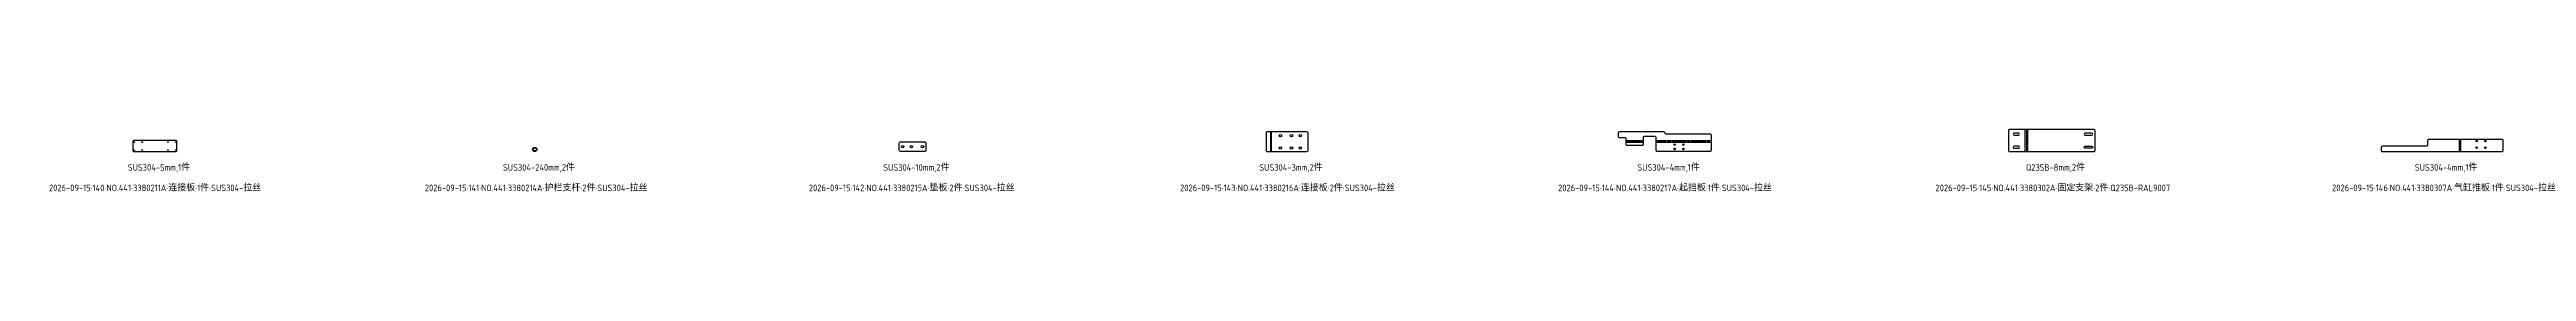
# Model space of a CAD drawing. Header units: inches. Extents: x -1146 to 175717, y 26430 to 31570.
# Drawn here: x 65562 to 76792, y 26430 to 26711 of the extents above; entities that cross this region are included whole.
import ezdxf

# ---------------------------------------------------------------- set-up
doc = ezdxf.new("R2010")
doc.units = ezdxf.units.IN
doc.header["$LTSCALE"] = 0.194989
doc.linetypes.add('CENTER', pattern=[50.8, 31.75, -6.35, 6.35, -6.35])
doc.layers.add('可见 (ISO)', color=7, linetype='Continuous', lineweight=25)
doc.layers.add('折弯线', color=1, linetype='CENTER')
doc.styles.add('BJ', font='gbenor.shx', dxfattribs={"height": 10, "bigfont": 'hztxt.shx'})

msp = doc.modelspace()

# ---------------------------------------------------------------- linework, layer by layer
at = {"ltscale": 0.5}
msp.add_lwpolyline([(72710, 26644), (72710, 26669, 0.414214), (72705, 26674), (72680, 26674, -0.414214), (72675, 26679), (72675, 26697, -0.414214), (72680, 26702), (72880, 26702, -0.414214), (72885, 26697, 0.414214), (72890, 26692), (73090, 26692, -0.414214), (73095, 26687), (73095, 26616, -0.414214), (73090, 26611), (72852, 26611, -0.414214), (72847, 26616), (72847, 26674, 0.414214), (72842, 26679), (72792, 26679, 0.414214), (72787, 26674), (72787, 26644, -0.414214), (72782, 26639), (72715, 26639, -0.414214)], format="xyb", close=True, dxfattribs=at)
for radius in [10, 7]:
    msp.add_circle((67762, 26621), radius, dxfattribs=at)
at = {"layer": '可见 (ISO)'}
msp.add_lwpolyline([(66137, 26661), (65943, 26661), (65940, 26658), (65940, 26614), (65943, 26611), (66137, 26611), (66140, 26614), (66140, 26658)], close=True, dxfattribs=at)
for points in [[(69421, 26656), (69529, 26656, -0.414214), (69535, 26650), (69535, 26617, -0.414214), (69529, 26611), (69421, 26611, -0.414214), (69415, 26617), (69415, 26650, -0.414214)], [(71262, 26701), (71084, 26701, 0.414214), (71078, 26695), (71078, 26617, 0.414214), (71084, 26611), (71262, 26611, 0.414214), (71268, 26617), (71268, 26695, 0.414214)], [(74831, 26711), (74449, 26711, 0.414214), (74444, 26706), (74444, 26616, 0.414214), (74449, 26611), (74831, 26611, 0.414214), (74836, 26616), (74836, 26706, 0.414214)], [(74489, 26695), (74469, 26695, 1), (74469, 26686), (74489, 26686, 1)], [(74469, 26626), (74489, 26626, 1), (74489, 26635), (74469, 26635, 1)], [(74821, 26686, 1), (74821, 26695), (74791, 26695, 1), (74791, 26686)], [(74791, 26635), (74821, 26635, -1), (74821, 26626), (74791, 26626, -1)], [(76687, 26661, 0.414214), (76682, 26666), (76349, 26666, 0.414214), (76344, 26661), (76344, 26640, -0.414214), (76339, 26635), (76139, 26635, 0.414214), (76134, 26630), (76134, 26616, 0.414214), (76139, 26611), (76682, 26611, 0.414214), (76687, 26616)]]:
    msp.add_lwpolyline(points, format="xyb", close=True, dxfattribs=at)
at = {"layer": '可见 (ISO)', "color": 5, "linetype": 'CENTER'}
for points in [[(72710, 26661), (72787, 26661)], [(72710, 26654), (72787, 26654)], [(72847, 26661), (73095, 26661)], [(72847, 26654), (73095, 26654)]]:
    msp.add_lwpolyline(points, dxfattribs=at)
at = {"layer": '可见 (ISO)'}
for centre, radius in [((65946, 26654), 1.6), ((65946, 26618), 1.6), ((65982, 26654), 1.6), ((65982, 26618), 1.6), ((66099, 26654), 1.6), ((66099, 26618), 1.6), ((66135, 26654), 1.6), ((66135, 26618), 1.6), ((69430, 26633), 5.5), ((69470, 26633), 5.5), ((69520, 26633), 5.5), ((71143, 26684), 5.5), ((71143, 26627), 5.5), ((71193, 26684), 5.5), ((71193, 26627), 5.5), ((71233, 26684), 5.5), ((71233, 26627), 5.5), ((72930, 26643), 3.3), ((72930, 26623), 3.3), ((72970, 26643), 3.3), ((72970, 26623), 3.3), ((76566, 26659), 3.25), ((76566, 26629), 3.25), ((76606, 26659), 3.25), ((76606, 26629), 3.25)]:
    msp.add_circle(centre, radius, dxfattribs=at)
at = {"layer": '折弯线', "color": 5, "linetype": 'CENTER'}
for points in [[(71098, 26701), (71098, 26611)], [(71103, 26611), (71103, 26701)], [(74518, 26711), (74518, 26611)], [(74532, 26611), (74532, 26711)], [(76487, 26666), (76487, 26611)], [(76494, 26611), (76494, 26666)]]:
    msp.add_lwpolyline(points, dxfattribs=at)
at = {"layer": '折弯线', "color": 1, "linetype": 'CENTER', "ltscale": 0.5}
for points in [[(71101, 26701), (71101, 26611)], [(74525, 26711), (74525, 26611)], [(76491, 26611), (76491, 26666)]]:
    msp.add_lwpolyline(points, dxfattribs=at)
at = {"layer": '折弯线', "color": 1, "linetype": 'CENTER'}
for points in [[(72710, 26657), (72787, 26657)], [(72847, 26657), (73095, 26657)]]:
    msp.add_lwpolyline(points, dxfattribs=at)

# ---------------------------------------------------------------- texts
at = {"color": 3, "style": 'BJ'}
for s, p in [('SUS304-5mm,1件', (65917, 26524)), ('SUS304-240mm,2件', (67618, 26524)), ('SUS304-10mm,2件', (69342, 26524)), ('SUS304-3mm,2件', (71047, 26524)), ('SUS304-4mm,1件', (72761, 26524)), ('Q235B-8mm,2件', (74523, 26524)), ('SUS304-4mm,1件', (76286, 26524))]:
    msp.add_text(s, height=30, dxfattribs=at).set_placement(p)
at = {"color": 2, "style": 'BJ'}
for s, p in [('2026-09-15·140·NO.441·3380211A·连接板·1件·SUS304-拉丝', (65560, 26431)), ('2026-09-15·141·NO.441·3380214A·护栏支杆·2件·SUS304-拉丝', (67264, 26431)), ('2026-09-15·142·NO.441·3380215A·垫板·2件·SUS304-拉丝', (69005, 26431)), ('2026-09-15·143·NO.441·3380216A·连接板·2件·SUS304-拉丝', (70688, 26431)), ('2026-09-15·144·NO.441·3380217A·起挡板·1件·SUS304-拉丝', (72402, 26431)), ('2026-09-15·145·NO.441·3380302A·固定支架·2件·Q235B-RAL9007', (74113, 26431)), ('2026-09-15·146·NO.441·3380307A·气缸推板·1件·SUS304-拉丝', (75911, 26431))]:
    msp.add_text(s, height=30, dxfattribs=at).set_placement(p)

doc.saveas('drawing.dxf')
